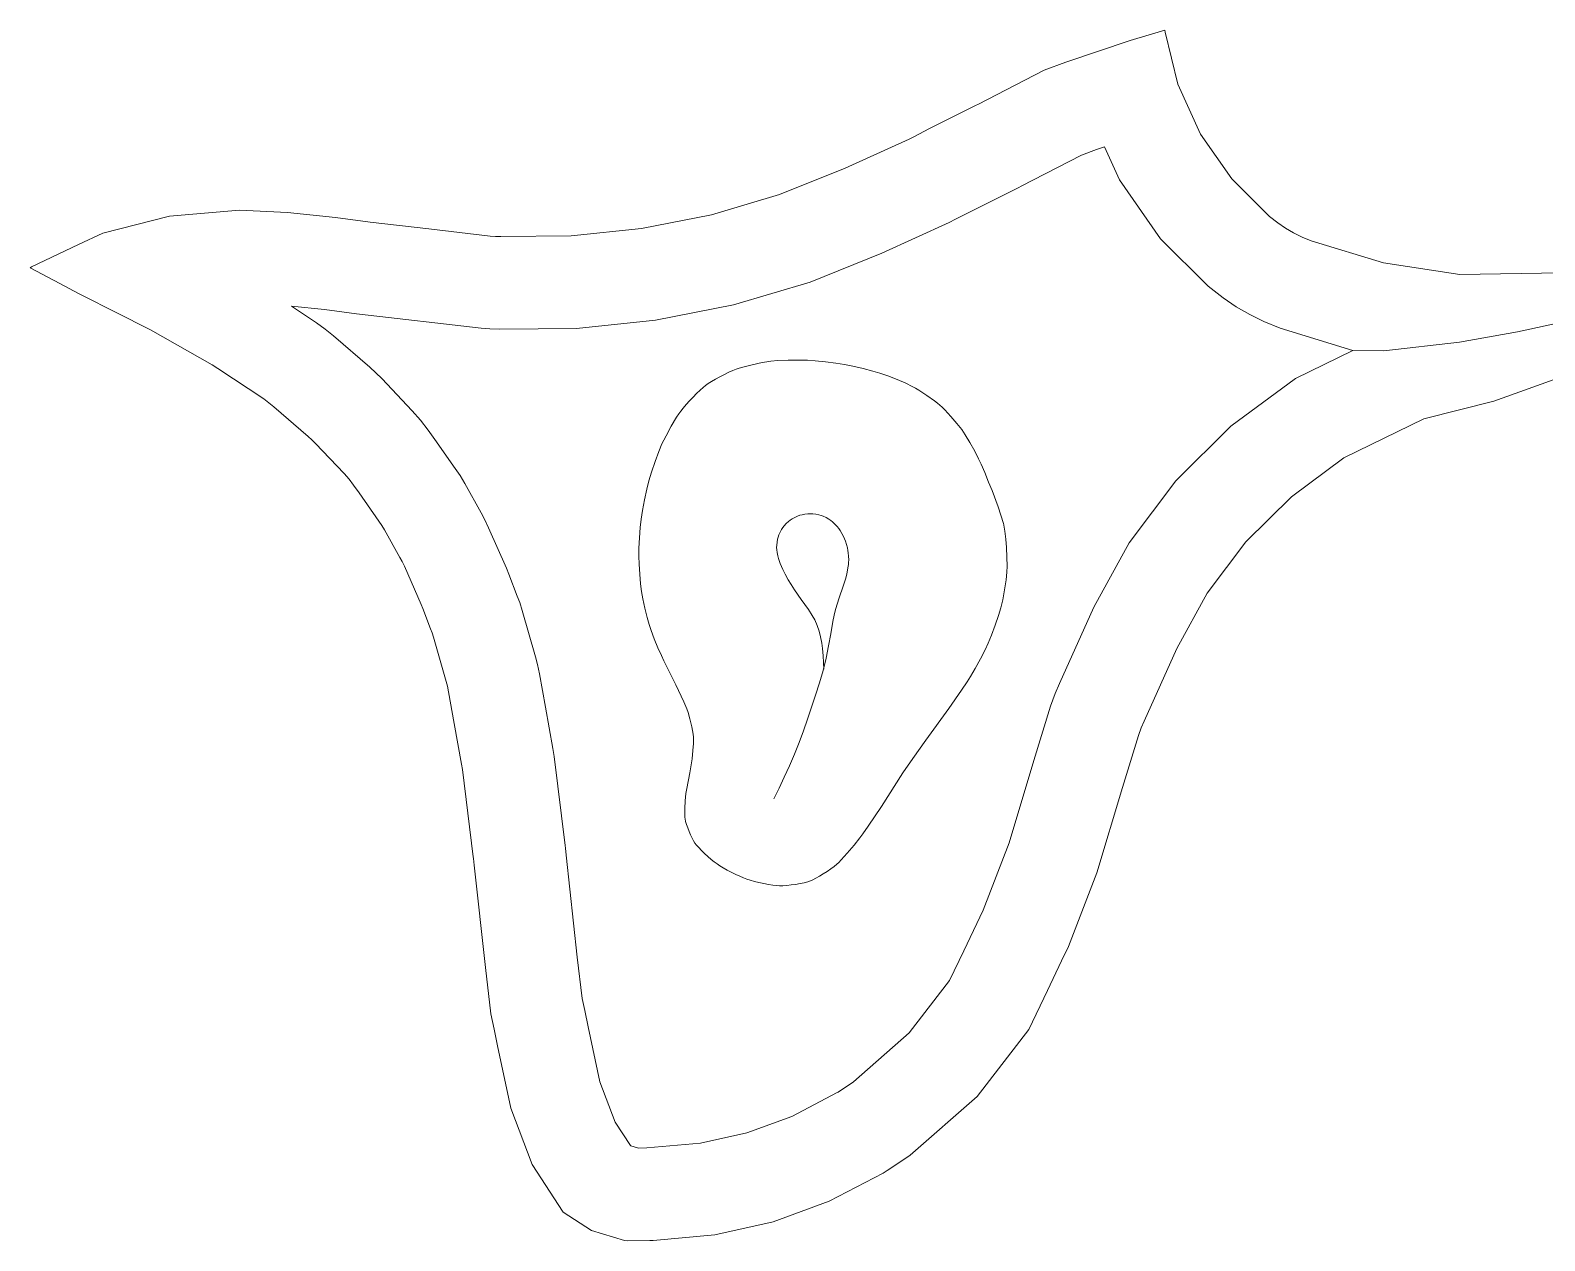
# Model space of a CAD drawing. Header units: metres. Extents: x 150516 to 150824, y 200666 to 200974.
# Drawn here: x 150576.92 to 150603.08, y 200792.6 to 200813.5 of the extents above; entities that cross this region are included whole.
import ezdxf

# ---------------------------------------------------------------- set-up
doc = ezdxf.new("R2010")
doc.units = ezdxf.units.M
doc.layers.add('N-WE-WH-WATERBODEM-G-_', color=7, linetype='Continuous')

msp = doc.modelspace()

# ---------------------------------------------------------------- linework, layer by layer
at = {"layer": 'N-WE-WH-WATERBODEM-G-_', "color": 150, "linetype": 'Continuous', "lineweight": 0}
msp.add_lwpolyline([(150595.48, 200811.489), (150595.738, 200810.918), (150596.444, 200809.902), (150597.267, 200809.085), (150597.527, 200808.882), (150597.753, 200808.729), (150597.988, 200808.592), (150598.233, 200808.471), (150598.512, 200808.356), (150599.769, 200807.974), (150598.777, 200807.49), (150597.661, 200806.664), (150596.709, 200805.72), (150595.902, 200804.649), (150595.295, 200803.54), (150594.702, 200802.221), (150594.626, 200802.048), (150594.548, 200801.829), (150594.258, 200800.89), (150593.83, 200799.468), (150593.382, 200798.307), (150593.051, 200797.605), (150592.803, 200797.09), (150592.105, 200796.188), (150591.14, 200795.342), (150590.876, 200795.164), (150590.86, 200795.153), (150590.075, 200794.743), (150589.302, 200794.46), (150588.499, 200794.281), (150587.572, 200794.199), (150587.428, 200794.197), (150587.296, 200794.236), (150587.288, 200794.242), (150587.026, 200794.644), (150586.76, 200795.338), (150586.56, 200796.29), (150586.501, 200796.573), (150586.458, 200796.778), (150586.372, 200797.496), (150586.181, 200799.253), (150586.168, 200799.376), (150586.163, 200799.42), (150585.973, 200800.958), (150585.951, 200801.095), (150585.82, 200801.812), (150585.718, 200802.386), (150585.684, 200802.548), (150585.647, 200802.683), (150585.419, 200803.483), (150585.376, 200803.618), (150585.334, 200803.73), (150585.189, 200804.109), (150585.146, 200804.212), (150584.84, 200804.91), (150584.775, 200805.048), (150584.711, 200805.166), (150584.428, 200805.674), (150584.346, 200805.811), (150584.264, 200805.932), (150583.911, 200806.436), (150583.797, 200806.597), (150583.665, 200806.77), (150583.521, 200806.932), (150582.993, 200807.486), (150582.892, 200807.587), (150582.785, 200807.684), (150582.159, 200808.226), (150582.017, 200808.341), (150581.866, 200808.45), (150581.433, 200808.74), (150582.004, 200808.681), (150582.557, 200808.606), (150582.61, 200808.6), (150584.713, 200808.357), (150584.863, 200808.345), (150585.032, 200808.338), (150586.356, 200808.354), (150587.722, 200808.496), (150589.068, 200808.762), (150590.392, 200809.151), (150591.63, 200809.651), (150592.792, 200810.181), (150592.907, 200810.238), (150593.179, 200810.378), (150594, 200810.787), (150594.039, 200810.808), (150595.078, 200811.347), (150595.338, 200811.441)], close=True, dxfattribs=at)
for points in [[(150599.769, 200807.974), (150600.301, 200807.969), (150601.608, 200808.113), (150602.612, 200808.292), (150603.647, 200808.517), (150605.291, 200808.952), (150606.641, 200809.397)], [(150593.736, 200804.986), (150593.639, 200805.27), (150593.536, 200805.551), (150593.477, 200805.7), (150593.409, 200805.865), (150593.346, 200806.009), (150593.304, 200806.102), (150593.236, 200806.232), (150593.152, 200806.38), (150593.072, 200806.514), (150593.012, 200806.605), (150592.93, 200806.71), (150592.825, 200806.834), (150592.719, 200806.948), (150592.673, 200806.994), (150592.634, 200807.029), (150592.593, 200807.063), (150592.541, 200807.104), (150592.411, 200807.195), (150592.273, 200807.285), (150592.211, 200807.322), (150592.157, 200807.352), (150592.048, 200807.405), (150591.897, 200807.47), (150591.736, 200807.533), (150591.599, 200807.582), (150591.476, 200807.617), (150591.308, 200807.66), (150591.133, 200807.7), (150590.987, 200807.729), (150590.84, 200807.752), (150590.659, 200807.775), (150590.482, 200807.794), (150590.348, 200807.803), (150590.194, 200807.806), (150590.011, 200807.804), (150589.838, 200807.797), (150589.713, 200807.786), (150589.645, 200807.776), (150589.566, 200807.762), (150589.394, 200807.727), (150589.231, 200807.686), (150589.166, 200807.667), (150589.115, 200807.65), (150589.056, 200807.626), (150588.988, 200807.595), (150588.913, 200807.559), (150588.836, 200807.519), (150588.761, 200807.478), (150588.692, 200807.438), (150588.634, 200807.401), (150588.588, 200807.368), (150588.544, 200807.333), (150588.492, 200807.286), (150588.433, 200807.23), (150588.371, 200807.168), (150588.31, 200807.102), (150588.252, 200807.038), (150588.201, 200806.978), (150588.159, 200806.926), (150588.126, 200806.879), (150588.086, 200806.818), (150587.995, 200806.665), (150587.904, 200806.5), (150587.865, 200806.425), (150587.833, 200806.358), (150587.779, 200806.23), (150587.714, 200806.055), (150587.652, 200805.872), (150587.606, 200805.718), (150587.571, 200805.578), (150587.532, 200805.394), (150587.497, 200805.207), (150587.474, 200805.058), (150587.459, 200804.915), (150587.445, 200804.736), (150587.436, 200804.557), (150587.434, 200804.418), (150587.438, 200804.282), (150587.449, 200804.111), (150587.465, 200803.941), (150587.481, 200803.81), (150587.504, 200803.682), (150587.539, 200803.521), (150587.578, 200803.361), (150587.613, 200803.237), (150587.648, 200803.136), (150587.702, 200802.992), (150587.765, 200802.836), (150587.823, 200802.701), (150587.866, 200802.612), (150588.018, 200802.313), (150588.073, 200802.2), (150588.209, 200801.903), (150588.261, 200801.784), (150588.286, 200801.721), (150588.317, 200801.609), (150588.347, 200801.474), (150588.37, 200801.345), (150588.377, 200801.292), (150588.381, 200801.25), (150588.378, 200801.181), (150588.368, 200801.062), (150588.353, 200800.919), (150588.335, 200800.781), (150588.316, 200800.678), (150588.261, 200800.404), (150588.247, 200800.322), (150588.236, 200800.196), (150588.23, 200800.062), (150588.228, 200799.948), (150588.23, 200799.907), (150588.233, 200799.88), (150588.243, 200799.835), (150588.258, 200799.783), (150588.278, 200799.726), (150588.302, 200799.665), (150588.328, 200799.606), (150588.354, 200799.551), (150588.38, 200799.503), (150588.404, 200799.464), (150588.431, 200799.428), (150588.469, 200799.385), (150588.516, 200799.336), (150588.569, 200799.284), (150588.626, 200799.232), (150588.682, 200799.182), (150588.736, 200799.139), (150588.785, 200799.103), (150588.832, 200799.071), (150588.89, 200799.036), (150588.958, 200798.998), (150589.032, 200798.96), (150589.107, 200798.923), (150589.178, 200798.89), (150589.243, 200798.862), (150589.299, 200798.841), (150589.359, 200798.822), (150589.43, 200798.802), (150589.509, 200798.783), (150589.591, 200798.765), (150589.672, 200798.75), (150589.747, 200798.739), (150589.812, 200798.731), (150589.864, 200798.728), (150589.922, 200798.728), (150589.99, 200798.733), (150590.065, 200798.74), (150590.143, 200798.751), (150590.22, 200798.764), (150590.29, 200798.779), (150590.351, 200798.794), (150590.399, 200798.81), (150590.441, 200798.828), (150590.493, 200798.855), (150590.553, 200798.89), (150590.618, 200798.93), (150590.685, 200798.974), (150590.749, 200799.019), (150590.806, 200799.062), (150590.855, 200799.102), (150590.887, 200799.131), (150590.928, 200799.174), (150591.035, 200799.29), (150591.152, 200799.426), (150591.254, 200799.552), (150591.304, 200799.622), (150591.396, 200799.756), (150591.624, 200800.098), (150591.996, 200800.678), (150592.165, 200800.923), (150592.391, 200801.241), (150592.791, 200801.788), (150593.01, 200802.107), (150593.105, 200802.25), (150593.162, 200802.339), (150593.243, 200802.479), (150593.334, 200802.645), (150593.416, 200802.802), (150593.471, 200802.917), (150593.528, 200803.055), (150593.591, 200803.227), (150593.649, 200803.396), (150593.687, 200803.525), (150593.719, 200803.664), (150593.751, 200803.838), (150593.777, 200804.009), (150593.791, 200804.141), (150593.794, 200804.247), (150593.792, 200804.4), (150593.785, 200804.568), (150593.775, 200804.715), (150593.758, 200804.851), (150593.736, 200804.987)], [(150589.769, 200800.227), (150589.857, 200800.41), (150589.946, 200800.601), (150590.035, 200800.798), (150590.122, 200800.998), (150590.202, 200801.2), (150590.277, 200801.402), (150590.347, 200801.605), (150590.416, 200801.811), (150590.486, 200802.019), (150590.555, 200802.23), (150590.618, 200802.442), (150590.672, 200802.655), (150590.713, 200802.868), (150590.748, 200803.079), (150590.785, 200803.289), (150590.809, 200803.402), (150590.831, 200803.496), (150590.894, 200803.701), (150590.965, 200803.904), (150591.002, 200804.024), (150591.025, 200804.107), (150591.046, 200804.218), (150591.054, 200804.273), (150591.058, 200804.312), (150591.059, 200804.359), (150591.057, 200804.417), (150591.052, 200804.475), (150591.047, 200804.519), (150591.037, 200804.564), (150591.022, 200804.621), (150591.004, 200804.676), (150590.988, 200804.72), (150590.968, 200804.762), (150590.941, 200804.813), (150590.912, 200804.862), (150590.888, 200804.898), (150590.858, 200804.933), (150590.82, 200804.974), (150590.781, 200805.011), (150590.75, 200805.037), (150590.715, 200805.06), (150590.669, 200805.085), (150590.621, 200805.108), (150590.582, 200805.123), (150590.543, 200805.134), (150590.492, 200805.143), (150590.44, 200805.15), (150590.397, 200805.152), (150590.356, 200805.15), (150590.304, 200805.143), (150590.253, 200805.134), (150590.214, 200805.125), (150590.176, 200805.11), (150590.129, 200805.088), (150590.084, 200805.064), (150590.05, 200805.043), (150590.019, 200805.018), (150589.982, 200804.983), (150589.947, 200804.945), (150589.922, 200804.914), (150589.9, 200804.879), (150589.875, 200804.834), (150589.854, 200804.787), (150589.84, 200804.75), (150589.83, 200804.711), (150589.822, 200804.66), (150589.816, 200804.609), (150589.815, 200804.567), (150589.818, 200804.531), (150589.826, 200804.48), (150589.837, 200804.425), (150589.848, 200804.378), (150589.878, 200804.294), (150589.922, 200804.191), (150589.964, 200804.108), (150590.016, 200804.012), (150590.065, 200803.932), (150590.123, 200803.84), (150590.241, 200803.671), (150590.363, 200803.498), (150590.428, 200803.395), (150590.473, 200803.317), (150590.516, 200803.22), (150590.551, 200803.124), (150590.574, 200803.029), (150590.596, 200802.917), (150590.607, 200802.823), (150590.618, 200802.698), (150590.625, 200802.583), (150590.63, 200802.468)]]:
    msp.add_lwpolyline(points, dxfattribs=at)
at = {"layer": 'N-WE-WH-WATERBODEM-G-_', "color": 1, "linetype": 'Continuous', "lineweight": 0}
msp.add_polyline3d([(150604.184, 200807.809, 16.779), (150603.018, 200807.389, 16.769), (150602.201, 200807.095, 16.765), (150600.993, 200806.79, 16.759), (150599.61, 200806.117, 16.751), (150598.706, 200805.447, 16.744), (150597.918, 200804.665, 16.739), (150597.25, 200803.779, 16.733), (150596.729, 200802.827, 16.727), (150596.164, 200801.57, 16.721), (150596.113, 200801.455, 16.72), (150596.066, 200801.324, 16.72), (150595.788, 200800.423, 16.715), (150595.344, 200798.949, 16.709), (150594.854, 200797.677, 16.703), (150594.738, 200797.43, 16.701), (150594.495, 200796.917, 16.699), (150594.172, 200796.245, 16.697), (150593.276, 200795.087, 16.689), (150592.12, 200794.073, 16.68), (150591.75, 200793.823, 16.677), (150591.726, 200793.808, 16.676), (150591.657, 200793.765, 16.676), (150590.724, 200793.276, 16.67), (150589.754, 200792.921, 16.665), (150588.745, 200792.696, 16.66), (150587.68, 200792.602, 16.655), (150587.624, 200792.599, 16.655), (150587.231, 200792.596, 16.653), (150587.187, 200792.6, 16.653), (150586.614, 200792.77, 16.651), (150586.128, 200793.091, 16.65), (150585.593, 200793.914, 16.65), (150585.221, 200794.884, 16.652), (150584.994, 200795.963, 16.654), (150584.935, 200796.247, 16.655), (150584.878, 200796.517, 16.656), (150584.783, 200797.314, 16.658), (150584.59, 200799.083, 16.663), (150584.578, 200799.198, 16.663), (150584.575, 200799.227, 16.663), (150584.388, 200800.735, 16.667), (150584.374, 200800.826, 16.668), (150584.245, 200801.528, 16.669), (150584.148, 200802.079, 16.671), (150584.128, 200802.172, 16.671), (150584.105, 200802.256, 16.671), (150583.887, 200803.02, 16.673), (150583.862, 200803.097, 16.673), (150583.837, 200803.167, 16.673), (150583.704, 200803.513, 16.674), (150583.675, 200803.582, 16.674), (150583.385, 200804.245, 16.675), (150583.347, 200804.325, 16.675), (150583.307, 200804.399, 16.675), (150583.043, 200804.872, 16.675), (150582.995, 200804.952, 16.675), (150582.945, 200805.026, 16.675), (150582.603, 200805.514, 16.675), (150582.508, 200805.648, 16.675), (150582.429, 200805.752, 16.675), (150582.343, 200805.849, 16.675), (150581.847, 200806.368, 16.675), (150581.787, 200806.429, 16.675), (150581.723, 200806.487, 16.675), (150581.13, 200807.001, 16.674), (150581.044, 200807.07, 16.674), (150580.954, 200807.135, 16.674), (150580.164, 200807.663, 16.672), (150580.063, 200807.726, 16.672), (150578.999, 200808.329, 16.669), (150578.932, 200808.365, 16.669), (150578.464, 200808.601, 16.668), (150577.757, 200808.958, 16.667), (150577.435, 200809.129, 16.667), (150576.923, 200809.401, 16.665), (150576.945, 200809.418, 16.665), (150577.755, 200809.8, 16.671), (150578.177, 200810, 16.674), (150579.33, 200810.291, 16.68), (150580.536, 200810.397, 16.685), (150581.364, 200810.355, 16.688), (150582.194, 200810.27, 16.69), (150582.755, 200810.194, 16.692), (150582.792, 200810.189, 16.692), (150583.809, 200810.072, 16.695), (150584.869, 200809.949, 16.7), (150584.958, 200809.942, 16.7), (150585.053, 200809.939, 16.7), (150586.264, 200809.953, 16.706), (150587.483, 200810.08, 16.711), (150588.687, 200810.317, 16.717), (150589.865, 200810.664, 16.723), (150590.999, 200811.121, 16.73), (150592.101, 200811.624, 16.736), (150592.182, 200811.665, 16.737), (150592.456, 200811.806, 16.738), (150593.262, 200812.207, 16.743), (150593.289, 200812.222, 16.743), (150594.436, 200812.816, 16.75), (150594.811, 200812.952, 16.752), (150595.919, 200813.325, 16.758), (150596.519, 200813.503, 16.761), (150596.523, 200813.469, 16.761), (150596.746, 200812.571, 16.759), (150597.136, 200811.711, 16.758), (150597.675, 200810.935, 16.758), (150598.328, 200810.287, 16.759), (150598.47, 200810.175, 16.759), (150598.605, 200810.084, 16.759), (150598.745, 200810.002, 16.759), (150598.891, 200809.93, 16.76), (150599.05, 200809.865, 16.76), (150600.3, 200809.484, 16.764), (150601.618, 200809.284, 16.769), (150603.376, 200809.315, 16.777)], dxfattribs=at)

doc.saveas('drawing.dxf')
